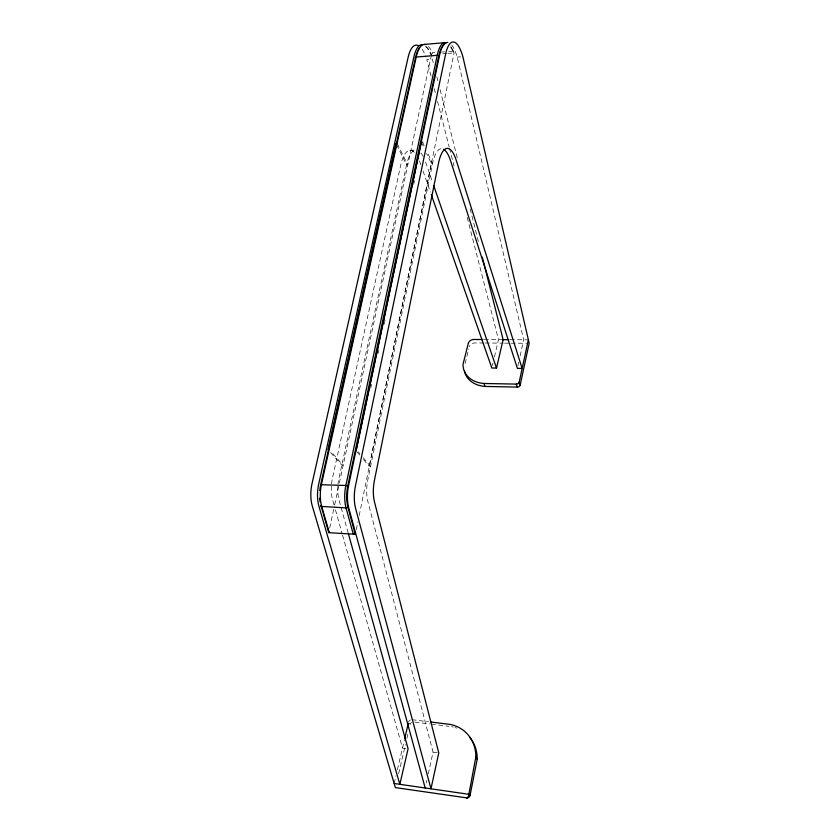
<?xml version="1.0" encoding="UTF-8"?>
<svg xmlns="http://www.w3.org/2000/svg" width="840" height="840" viewBox="0 0 840 840"><rect width="100%" height="100%" fill="white"/><g stroke="black" fill="none" stroke-linecap="round" stroke-linejoin="round"><path stroke-width="0.63" stroke-dasharray="4.2 3.15" d="M356.296 529.641L357.882 521.934M359.195 515.519L454.083 52.91L451.217 46.956M363.227 457.716L370.598 466.473L369.285 466.41L431.372 163.663L426.636 153.51M370.734 388.143L371.543 384.3M378.031 353.546L378.84 349.703M384.237 324.082L385.046 320.24M413.679 184.433L414.488 180.59M329.721 527.867L334.404 506.09M334.677 504.819L339.087 484.323M339.36 483.042L430.941 57.33M426.3 782.859L426.867 780.297M428.274 773.903L433.052 752.136L367.92 501.784A21.157 7.917 -86.8 0 1 367.762 480.239L432.558 163.611A37.401 11.802 87.9 0 1 441.053 148.722M517.933 365.883L518.753 362.156M520.118 355.929L523.677 339.759L457.191 57.088A37.79 11.34 86.5 0 0 451.217 44.541M394.159 783.5L395.966 775.835M397.435 769.577L404.376 740.061M492.408 365.547L492.986 363.069M494.435 356.906L498.498 339.623L467.03 216.689M398.622 773.703L405.426 744.629M406.906 738.308L408.387 731.986M465.087 363.52L468.731 349.052M431.54 54.569L432.453 52.878L435.488 52.626M441.567 52.122L444.623 51.87M448.697 51.534L452.792 51.198L453.989 52.311M442.743 53.844L446.513 53.529M447.772 53.434L454.083 52.91A36.519 10.994 86.5 0 0 451.479 47.723M457.191 57.088L460.593 56.816M409.784 150.381L415.506 150.077M431.372 163.663L432.558 163.611L427.319 152.323M484.229 339.538L503.118 339.644M510.185 339.685L527.194 339.78M483.861 343.004L474.8 342.941A4.777 3.56 -20.1 0 0 469.35 346.637M485.153 343.014L503.286 343.13M504.578 343.14L509.754 343.182M511.056 343.182L526.586 343.287M412.01 719.691L428.526 721.739M414.844 722.085L430.048 723.986M431.308 724.143L449.043 726.348M405.846 748.514L402.486 748.062L342.542 535.069M433.052 752.136L438.764 752.892M330.593 452.603L341.806 465.15L343.098 465.213L331.055 451.689M356.979 451.836L360.255 455.721M363.542 459.606L369.285 466.41M358.323 451.889L359.961 453.831M409.374 723.293L410.161 724.405A2.993 2.677 -45.5 0 1 411.432 722.516M396.575 144.743L406.56 164.871L338.867 478.779A20.968 8.326 -86.7 0 0 338.037 484.144M397.215 143.566L407.736 164.819L406.56 164.871A37.107 12.453 87.6 0 1 414.614 150.276M421.376 142.222L424.011 147.872M422.594 142.159L424.169 145.541M420.872 164.84L420.011 162.362A37.044 12.59 87.6 0 0 418.278 158.109M423.034 171.034L430.385 192.097M425.618 162.089L432.453 181.944M334.026 504.819L332.608 499.779A20.927 8.421 -86.7 0 1 331.369 486.098M335.444 509.859L342.185 533.809M348.18 532.959L339.066 500.147A20.968 8.326 -86.7 0 1 337.848 486.444M431.025 76.02L426.804 59.546L432.369 59.094L433.65 64.176M434.269 88.694L435.887 95.025M437.514 101.367L449.19 146.99M449.516 148.26L454.052 165.995M436.853 76.87L437.819 80.671M440.055 89.565L457.979 160.65M470.148 208.887L479.115 244.429M451.584 726.663A36.971 33.841 -50.1 0 1 453.327 727.062M455.049 727.545A36.971 33.841 -50.1 0 1 456.729 728.133M408.576 722.169A3.003 2.688 -45.2 0 1 410.382 719.964M420.924 152.953A37.107 12.453 87.6 0 1 423.444 156.891M414.362 152.292A37.044 12.59 87.6 0 0 400.733 165.154L332.399 478.464A20.927 8.421 -86.7 0 0 331.548 483.808M425.838 46.462A37.495 11.97 86.1 0 1 431.571 56.679M422.184 49.319A37.432 12.107 86 0 1 425.985 57.13M425.786 46.578A36.257 11.54 86.1 0 1 431.498 54.737M428.474 46.547A37.527 11.907 86.1 0 1 432.453 52.878M450.44 46.694A37.769 11.403 86.4 0 1 452.792 51.198"/><path stroke-width="1.26" d="M418.625 45.77A37.432 12.107 86 0 0 408.03 57.718L312.007 483.725A21.767 9.093 -86.4 0 0 312.26 505.89L395.367 787.605L467.197 797.937L468.5 796.268L475.839 757.05A37.107 33.936 -49.7 0 0 450.145 724.416L431.078 722.053M469.518 737.121A36.971 33.841 -50.1 0 1 477.204 759.224L470.075 795.302L468.5 794.021M328.892 531.71L328.598 532.676L355.205 534.24L347.907 507.024A20.538 8.001 -86.6 0 1 347.729 486.129L438.774 56.091A36.519 10.994 86.5 0 1 444.433 44.394M356.149 450.86L421.376 142.222L422.594 142.159M464.478 370.965A29.075 21.977 -19.3 0 0 485.016 386.442L517.314 387.082A2.478 1.911 -18.1 0 0 520.139 385.151L529.179 343.308L462.861 56.627A37.863 11.204 86.5 0 0 445.494 54.652L355.425 485.993A22.061 8.453 -86.6 0 0 355.604 508.463L430.973 788.823L438.764 752.892L374.535 502.163A21.2 7.823 -86.8 0 1 374.388 480.564L438.491 163.317A37.464 11.655 88 0 1 456.33 160.577L522.144 368.445L517.388 368.372L450.618 160.86A37.401 11.802 87.9 0 0 443.615 149.289M520.139 385.151L519.173 382.169L528.36 339.791M328.01 449.705L396.018 143.63L397.215 143.566M319.788 490.529A20.36 8.379 -86.4 0 1 320.681 484.712L415.422 58.002A36.257 11.54 86.1 0 1 419.57 47.922M431.256 194.576L491.831 368.014L496.514 368.078L503.118 339.644L482.307 257.124M404.67 738.78L408.272 723.45M468.363 343.182L463.05 364.182A29.169 21.997 -19.3 0 0 483.945 383.481L485.016 386.442M355.31 534.093L355.509 533.495M444.959 42.662L424.253 44.436M473.844 339.476L482.927 339.528M502.404 339.644L508.893 339.675M483.945 383.481L516.337 384.101A2.489 1.911 -18.1 0 0 519.173 382.169M394.159 783.5L468.447 794.241M347.729 486.129L345.849 485.489L320.681 484.712M475.839 757.05L477.204 759.224M433.734 185.661L496.514 368.078M516.337 384.101L517.314 387.082M322.875 512.232L320.901 505.428A1.48 0.882 -16.6 0 0 321.72 506.447L329.185 532.245M323.201 513.356L324.502 517.85M324.828 518.984L328.692 532.308M348.526 534.23L408.093 748.808L399.84 784.319L318.938 506.289A21.809 8.998 -86.4 0 1 318.696 484.071L413.816 57.246A37.495 11.97 86.1 0 1 422.531 44.667M353.178 533.862L346.038 507.896A21.997 8.599 -86.6 0 1 345.849 485.489L437.241 55.325A37.769 11.403 86.4 0 1 446.229 42.851M425.177 787.983L348.768 508.053A22.008 8.558 -86.6 0 1 348.579 485.636L439.593 55.136A37.79 11.34 86.5 0 1 447.878 42.493M470.064 795.302A3.181 2.961 -56.4 0 1 466.505 797.979M468.374 343.182A4.799 3.56 -20.1 0 1 473.844 339.465M347.907 507.024A1.491 0.892 -15.8 0 1 346.038 507.896L321.72 506.447A21.829 8.957 -86.5 0 1 321.479 484.218L416.22 57.047A37.527 11.907 86.1 0 1 425.586 44.615M320.145 502.036A20.36 8.379 -86.4 0 1 319.694 498.152M415.422 58.002A1.239 0.83 14.7 0 1 416.22 57.047L437.241 55.325A1.25 0.84 13.6 0 1 438.774 56.091"/></g></svg>
